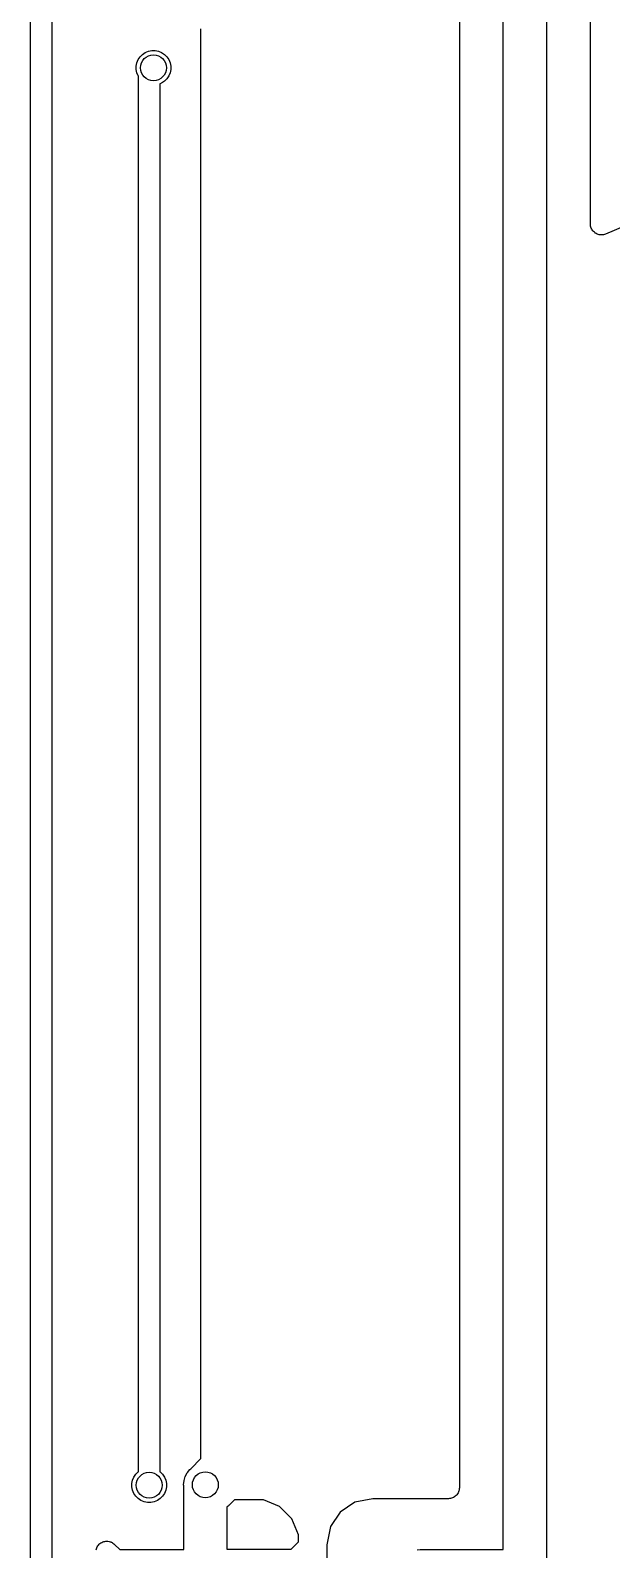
# Model space of a CAD drawing. Extents: x 0.4 to 11.3, y -7.9 to -0.4.
# Drawn here: x 3.727 to 3.992, y -2.699 to -2.006 of the extents above; entities that cross this region are included whole.
import ezdxf

# ---------------------------------------------------------------- set-up
doc = ezdxf.new("R2010")
doc.units = 0
doc.header["$MEASUREMENT"] = 0
doc.layers.add('BLACK', color=7, linetype='CONTINUOUS')

msp = doc.modelspace()

# ---------------------------------------------------------------- linework, layer by layer
at = {"layer": 'BLACK', "linetype": 'CONTINUOUS'}
for p, q in [((3.72736, -2.80111), (3.72736, -1.75221)), ((3.7372, -1.75401), (3.7372, -2.80291)), ((3.92291, -1.97374), (3.92291, -2.67066)), ((3.94291, -2.6988), (3.94291, -1.97079)), ((3.9626, -1.97079), (3.9626, -2.70818)), ((3.9826, -2.09441), (3.9826, -1.97374)), ((3.80512, -2.03009), (3.80512, -2.00546)), ((3.77973, -2.01625), (3.78117, -2.01566)), ((3.78117, -2.01566), (3.78269, -2.01535)), ((3.78269, -2.01535), (3.78424, -2.01535)), ((3.78424, -2.01535), (3.78576, -2.01566)), ((3.78576, -2.01566), (3.78719, -2.01625)), ((3.77559, -2.02245), (3.77589, -2.02093)), ((3.77559, -2.024), (3.77559, -2.02245)), ((3.77589, -2.02093), (3.77649, -2.0195)), ((3.77649, -2.0195), (3.77735, -2.01821)), ((3.77735, -2.01821), (3.77845, -2.01711)), ((3.77845, -2.01711), (3.77973, -2.01625)), ((3.78719, -2.01625), (3.78848, -2.01711)), ((3.78848, -2.01711), (3.78958, -2.01821)), ((3.78958, -2.01821), (3.79044, -2.0195)), ((3.79044, -2.0195), (3.79104, -2.02093)), ((3.79104, -2.02093), (3.79134, -2.02245)), ((3.79134, -2.02245), (3.79134, -2.024)), ((3.77589, -2.02553), (3.77559, -2.024)), ((3.77649, -2.02696), (3.77589, -2.02553)), ((3.77657, -2.02709), (3.77649, -2.02696)), ((3.77657, -2.66334), (3.77657, -2.02709)), ((3.78848, -2.02934), (3.78719, -2.03021)), ((3.78958, -2.02825), (3.78848, -2.02934)), ((3.79044, -2.02696), (3.78958, -2.02825)), ((3.79104, -2.02553), (3.79044, -2.02696)), ((3.79134, -2.024), (3.79104, -2.02553)), ((3.78719, -2.03021), (3.78642, -2.03053)), ((3.78642, -2.03053), (3.78642, -2.66334)), ((3.80512, -2.65734), (3.80512, -2.03009)), ((3.80512, -2.03009), (3.80512, -2.03009)), ((3.98264, -2.09488), (3.9826, -2.09441)), ((3.98269, -2.09536), (3.98264, -2.09488)), ((3.98269, -2.09537), (3.98269, -2.09536)), ((3.98269, -2.09538), (3.98269, -2.09537)), ((3.98283, -2.09584), (3.98269, -2.09538)), ((3.98297, -2.09629), (3.98283, -2.09584)), ((3.98297, -2.09631), (3.98297, -2.09629)), ((3.98298, -2.09632), (3.98297, -2.09631)), ((3.9832, -2.09674), (3.98298, -2.09632)), ((3.98342, -2.09716), (3.9832, -2.09674)), ((3.98343, -2.09717), (3.98342, -2.09716)), ((3.98343, -2.09718), (3.98343, -2.09717)), ((3.98374, -2.09755), (3.98343, -2.09718)), ((3.98403, -2.09792), (3.98374, -2.09755)), ((3.98404, -2.09793), (3.98403, -2.09792)), ((3.98405, -2.09794), (3.98404, -2.09793)), ((3.98442, -2.09824), (3.98405, -2.09794)), ((3.98478, -2.09854), (3.98442, -2.09824)), ((3.98479, -2.09855), (3.98478, -2.09854)), ((3.9848, -2.09856), (3.98479, -2.09855)), ((3.98522, -2.09878), (3.9848, -2.09856)), ((3.98564, -2.09901), (3.98522, -2.09878)), ((3.99839, -2.09535), (3.98951, -2.09903)), ((3.98565, -2.09902), (3.98564, -2.09901)), ((3.98566, -2.09902), (3.98565, -2.09902)), ((3.98612, -2.09916), (3.98566, -2.09902)), ((3.98657, -2.09931), (3.98612, -2.09916)), ((3.98658, -2.09931), (3.98657, -2.09931)), ((3.98659, -2.09931), (3.98658, -2.09931)), ((3.98707, -2.09936), (3.98659, -2.09931)), ((3.98754, -2.09941), (3.98707, -2.09936)), ((3.98755, -2.09941), (3.98754, -2.09941)), ((3.98756, -2.09941), (3.98755, -2.09941)), ((3.98803, -2.09937), (3.98756, -2.09941)), ((3.98851, -2.09933), (3.98803, -2.09937)), ((3.98852, -2.09933), (3.98851, -2.09933)), ((3.98854, -2.09932), (3.98852, -2.09933)), ((3.98898, -2.09919), (3.98854, -2.09932)), ((3.98945, -2.09906), (3.98898, -2.09919)), ((3.98947, -2.09905), (3.98945, -2.09906)), ((3.98951, -2.09903), (3.98947, -2.09905)), ((3.98947, -2.09905), (3.98947, -2.09905)), ((3.98947, -2.09905), (3.98947, -2.09905)), ((3.80047, -2.66199), (3.80512, -2.65734)), ((3.77392, -2.66722), (3.77452, -2.66579)), ((3.77452, -2.66579), (3.77538, -2.6645)), ((3.77538, -2.6645), (3.77648, -2.66341)), ((3.77648, -2.66341), (3.77657, -2.66334)), ((3.78642, -2.66334), (3.78652, -2.66341)), ((3.78652, -2.66341), (3.78761, -2.6645)), ((3.78761, -2.6645), (3.78847, -2.66579)), ((3.78847, -2.66579), (3.78907, -2.66722)), ((3.79739, -2.66736), (3.79795, -2.66551)), ((3.79795, -2.66551), (3.79886, -2.6638)), ((3.79886, -2.6638), (3.79893, -2.66371)), ((3.79893, -2.66371), (3.80009, -2.6623)), ((3.80009, -2.6623), (3.80047, -2.66199)), ((3.77362, -2.66875), (3.77392, -2.66722)), ((3.77362, -2.6703), (3.77362, -2.66875)), ((3.77392, -2.67182), (3.77362, -2.6703)), ((3.77452, -2.67325), (3.77392, -2.67182)), ((3.77538, -2.67454), (3.77452, -2.67325)), ((3.78847, -2.67325), (3.78761, -2.67454)), ((3.78907, -2.67182), (3.78847, -2.67325)), ((3.78907, -2.66722), (3.78937, -2.66875)), ((3.78937, -2.6703), (3.78907, -2.67182)), ((3.78937, -2.66875), (3.78937, -2.6703)), ((3.7972, -2.66929), (3.79739, -2.66736)), ((3.79724, -2.66978), (3.7972, -2.66929)), ((3.79724, -2.6988), (3.79724, -2.66978)), ((3.92174, -2.67384), (3.92144, -2.6742)), ((3.92204, -2.67348), (3.92174, -2.67384)), ((3.92205, -2.67347), (3.92204, -2.67348)), ((3.92206, -2.67345), (3.92205, -2.67347)), ((3.92228, -2.67304), (3.92206, -2.67345)), ((3.92251, -2.67263), (3.92228, -2.67304)), ((3.92252, -2.67259), (3.92251, -2.67261)), ((3.92251, -2.67261), (3.92251, -2.67263)), ((3.92266, -2.67214), (3.92252, -2.67259)), ((3.9228, -2.6717), (3.92266, -2.67214)), ((3.92281, -2.67168), (3.9228, -2.6717)), ((3.92286, -2.6712), (3.92281, -2.67166)), ((3.92281, -2.67166), (3.92281, -2.67168)), ((3.92291, -2.67073), (3.92286, -2.6712)), ((3.92291, -2.67066), (3.92291, -2.67069)), ((3.92291, -2.67069), (3.92291, -2.67069)), ((3.92291, -2.67069), (3.92291, -2.67069)), ((3.92291, -2.67069), (3.92291, -2.67073)), ((3.77648, -2.67564), (3.77538, -2.67454)), ((3.77777, -2.6765), (3.77648, -2.67564)), ((3.7792, -2.67709), (3.77777, -2.6765)), ((3.78072, -2.6774), (3.7792, -2.67709)), ((3.78227, -2.6774), (3.78072, -2.6774)), ((3.78379, -2.67709), (3.78227, -2.6774)), ((3.78523, -2.6765), (3.78379, -2.67709)), ((3.78652, -2.67564), (3.78523, -2.6765)), ((3.78761, -2.67454), (3.78652, -2.67564)), ((3.81709, -2.67931), (3.81693, -2.67939)), ((3.81693, -2.67939), (3.81693, -2.69865)), ((3.8171, -2.6793), (3.81709, -2.67931)), ((3.81711, -2.6793), (3.8171, -2.6793)), ((3.81748, -2.679), (3.81711, -2.6793)), ((3.81786, -2.6787), (3.81748, -2.679)), ((3.81787, -2.67869), (3.81786, -2.6787)), ((3.81791, -2.67865), (3.81787, -2.67868)), ((3.81787, -2.67868), (3.81787, -2.67869)), ((3.81787, -2.67869), (3.81787, -2.67869)), ((3.82041, -2.67615), (3.81791, -2.67865)), ((3.83356, -2.67615), (3.82041, -2.67615)), ((3.84092, -2.67919), (3.83356, -2.67615)), ((3.84654, -2.68482), (3.84092, -2.67919)), ((3.87521, -2.67731), (3.86859, -2.68173)), ((3.8835, -2.67566), (3.87521, -2.67731)), ((3.91791, -2.67566), (3.8835, -2.67566)), ((3.91838, -2.67561), (3.91791, -2.67566)), ((3.91885, -2.67557), (3.91838, -2.67561)), ((3.91887, -2.67556), (3.91885, -2.67557)), ((3.91888, -2.67556), (3.91887, -2.67556)), ((3.91934, -2.67543), (3.91888, -2.67556)), ((3.91979, -2.67529), (3.91934, -2.67543)), ((3.9198, -2.67528), (3.91979, -2.67529)), ((3.91982, -2.67528), (3.9198, -2.67528)), ((3.92023, -2.67506), (3.91982, -2.67528)), ((3.92065, -2.67484), (3.92023, -2.67506)), ((3.92067, -2.67483), (3.92065, -2.67484)), ((3.92068, -2.67482), (3.92067, -2.67483)), ((3.92105, -2.67452), (3.92068, -2.67482)), ((3.92141, -2.67423), (3.92105, -2.67452)), ((3.92142, -2.67422), (3.92141, -2.67423)), ((3.92144, -2.6742), (3.92142, -2.67422)), ((3.84959, -2.69217), (3.84654, -2.68482)), ((3.86859, -2.68173), (3.86417, -2.68834)), ((3.84959, -2.69533), (3.84959, -2.69217)), ((3.86417, -2.68834), (3.86252, -2.69664)), ((3.75731, -2.69897), (3.75746, -2.69852)), ((3.75746, -2.69852), (3.7576, -2.69806)), ((3.7576, -2.69806), (3.75761, -2.69805)), ((3.75761, -2.69804), (3.75784, -2.69763)), ((3.75761, -2.69805), (3.75761, -2.69804)), ((3.75784, -2.69763), (3.75807, -2.6972)), ((3.75807, -2.6972), (3.75808, -2.69719)), ((3.75807, -2.6972), (3.75807, -2.6972)), ((3.75808, -2.69719), (3.75839, -2.69683)), ((3.75839, -2.69683), (3.75869, -2.69645)), ((3.75869, -2.69645), (3.7587, -2.69645)), ((3.7587, -2.69645), (3.75871, -2.69644)), ((3.75871, -2.69644), (3.75908, -2.69614)), ((3.75908, -2.69614), (3.75945, -2.69584)), ((3.75945, -2.69584), (3.75946, -2.69584)), ((3.75946, -2.69584), (3.75947, -2.69583)), ((3.75947, -2.69583), (3.75989, -2.69561)), ((3.75989, -2.69561), (3.76032, -2.69539)), ((3.76032, -2.69539), (3.76032, -2.69538)), ((3.76032, -2.69538), (3.76033, -2.69538)), ((3.76033, -2.69538), (3.76079, -2.69524)), ((3.76079, -2.69524), (3.76125, -2.69511)), ((3.76125, -2.69511), (3.76126, -2.69511)), ((3.76126, -2.69511), (3.76127, -2.6951)), ((3.76127, -2.6951), (3.76175, -2.69506)), ((3.76175, -2.69506), (3.76222, -2.69501)), ((3.76222, -2.69501), (3.76223, -2.69502)), ((3.76223, -2.69502), (3.76224, -2.69501)), ((3.76224, -2.69501), (3.76272, -2.69506)), ((3.76272, -2.69506), (3.76319, -2.69511)), ((3.76319, -2.69511), (3.7632, -2.69512)), ((3.7632, -2.69512), (3.76321, -2.69512)), ((3.76321, -2.69512), (3.76367, -2.69526)), ((3.76367, -2.69526), (3.76413, -2.6954)), ((3.76413, -2.6954), (3.76413, -2.6954)), ((3.76413, -2.6954), (3.76414, -2.69541)), ((3.76414, -2.69541), (3.76457, -2.69564)), ((3.76457, -2.69564), (3.76499, -2.69586)), ((3.76499, -2.69586), (3.76499, -2.69587)), ((3.76499, -2.69587), (3.765, -2.69587)), ((3.765, -2.69587), (3.76537, -2.69617)), ((3.76537, -2.69617), (3.76574, -2.69648)), ((3.76574, -2.69648), (3.76807, -2.6988)), ((3.76807, -2.6988), (3.79724, -2.6988)), ((3.81693, -2.69865), (3.84627, -2.69865)), ((3.84627, -2.69865), (3.84959, -2.69533)), ((3.86252, -2.69664), (3.86252, -2.72065)), ((3.90358, -2.69895), (3.90503, -2.6988)), ((3.90503, -2.6988), (3.94291, -2.6988))]:
    msp.add_line(p, q, dxfattribs=at)
at = {"layer": 'BLACK'}
for centre in [(3.78346, -2.02323), (3.7815, -2.66952), (3.80709, -2.66929)]:
    msp.add_circle(centre, 0.00591, dxfattribs=at)

doc.saveas('drawing.dxf')
